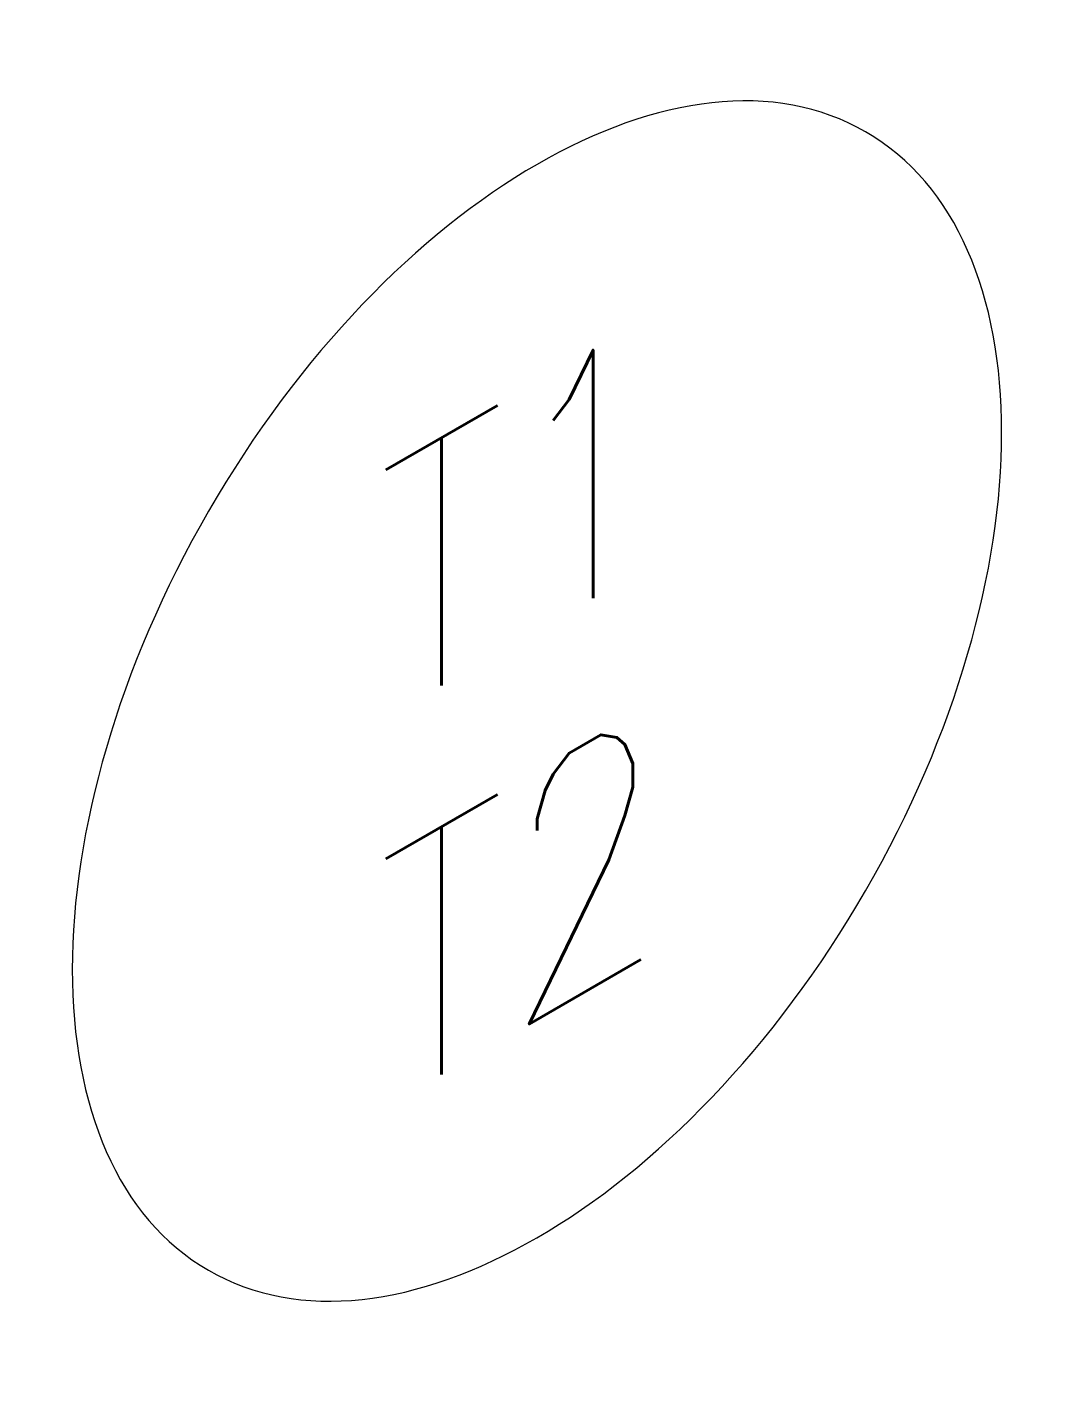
# Model space of a CAD drawing. Header units: millimetres. Extents: x -10121.68 to -10120.73, y -57.08 to -55.83.
import ezdxf
from ezdxf.enums import TextEntityAlignment as Align

# ---------------------------------------------------------------- set-up
doc = ezdxf.new("R2010")
doc.units = ezdxf.units.MM
doc.layers.add('Tub_iso_símbolos', color=2, linetype='Continuous')
doc.styles.add('r80', font='romans.shx')

msp = doc.modelspace()

# ---------------------------------------------------------------- linework, layer by layer
at = {"layer": 'Tub_iso_símbolos', "color": 1, "extrusion": (0, 0, -1)}
msp.add_ellipse((-10121.2006, -56.4544), major_axis=(-0.3062, -0.5303), ratio=0.57735, dxfattribs=at)

# ---------------------------------------------------------------- texts
at = {"layer": 'Tub_iso_símbolos', "style": 'r80', "oblique": 30}
for tag, p in [('T1', (-10121.2652, -56.3104)), ('T2', (-10121.2652, -56.673))]:
    msp.add_attdef(tag, text='', height=0.2, rotation=30.0001, dxfattribs=at).set_placement(p, align=Align.MIDDLE_CENTER)

doc.saveas('drawing.dxf')
